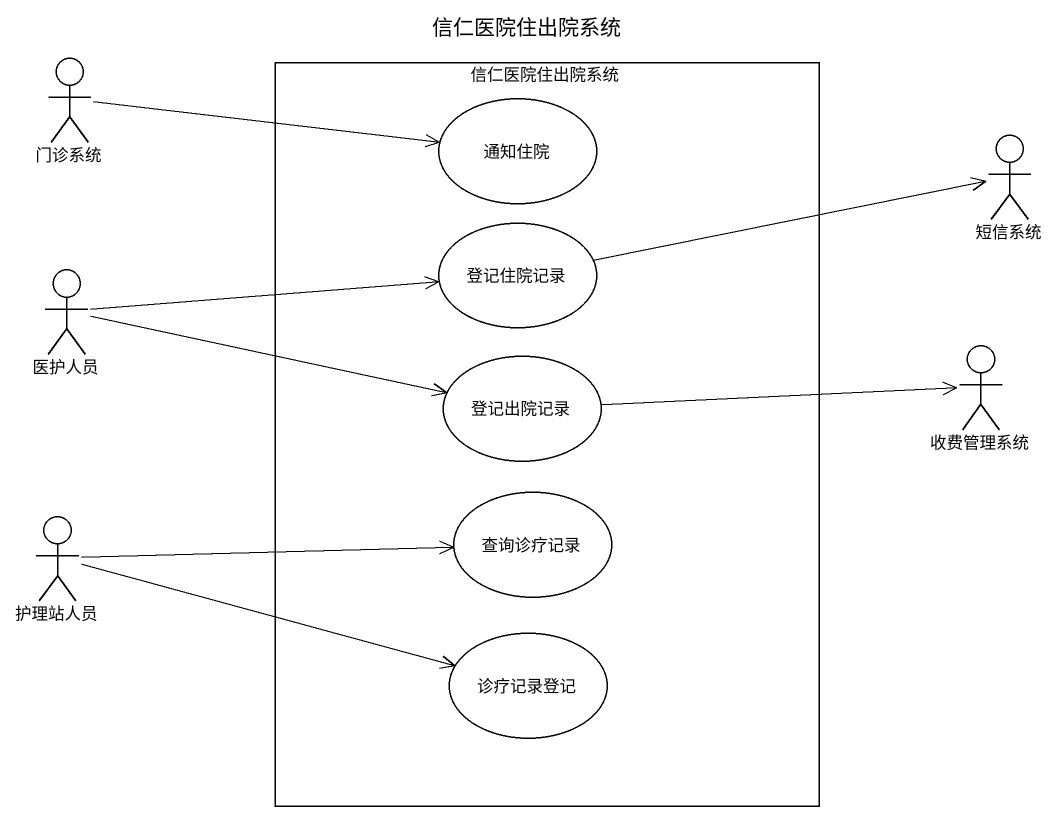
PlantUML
@startuml
title 信仁医院住出院系统
actor 门诊系统
rectangle 信仁医院住出院系统 {
  usecase 通知住院
  usecase 登记住院记录
  usecase 登记出院记录
  usecase 查询诊疗记录
  usecase 诊疗记录登记
}
actor 短信系统
actor 医护人员
actor 收费管理系统
actor 护理站人员
门诊系统 -right-> 通知住院
医护人员 -right-> 登记住院记录
医护人员 -right-> 登记出院记录
登记住院记录 -right-> 短信系统
登记出院记录 -right-> 收费管理系统
护理站人员 -right-> 查询诊疗记录
护理站人员 -right-> 诊疗记录登记
@enduml
